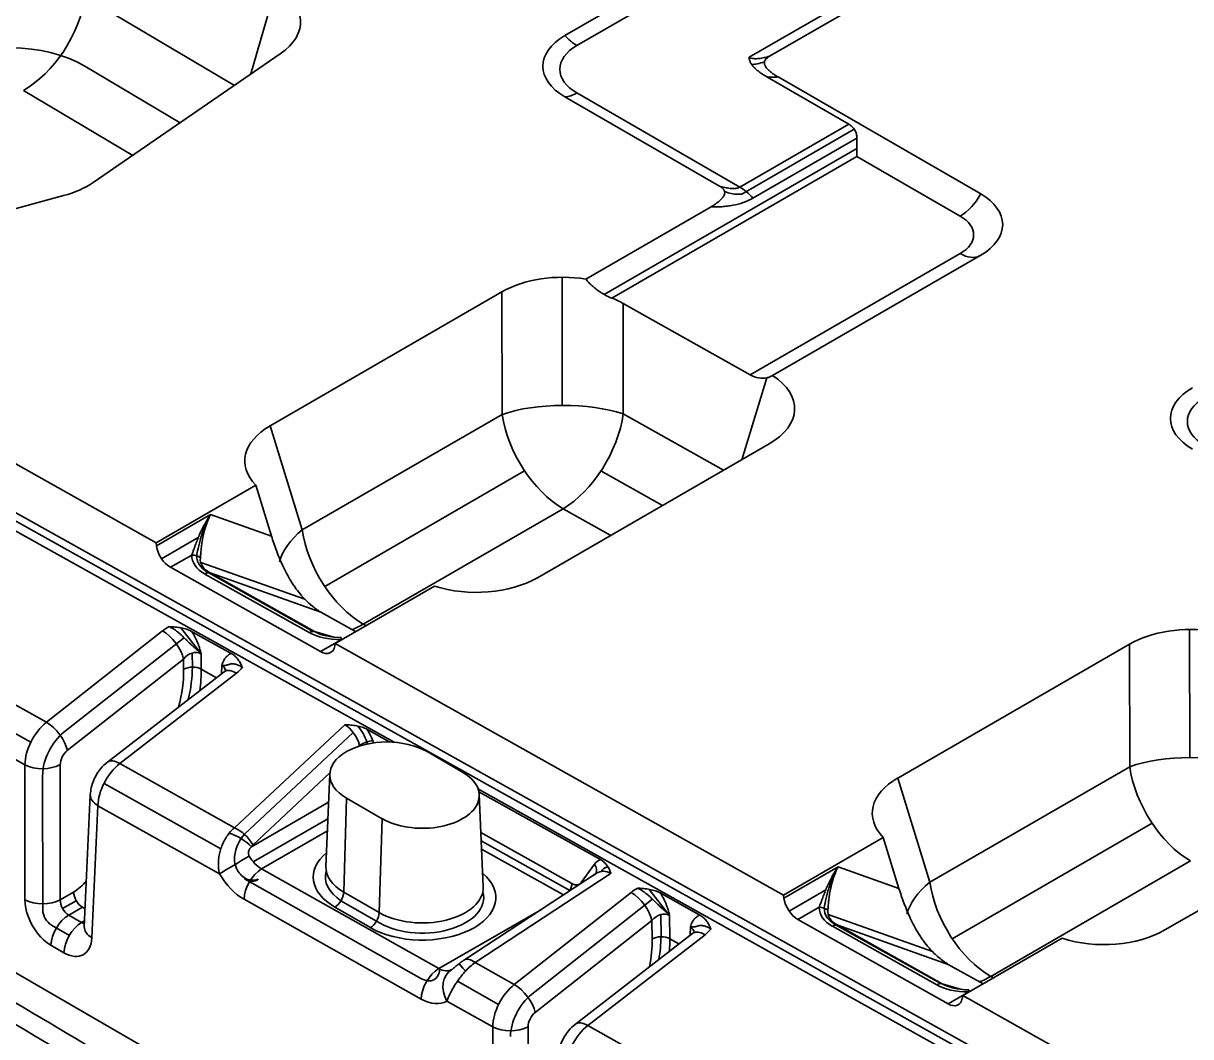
# Model space of a CAD drawing. Header units: millimetres. Extents: x 83 to 1196, y -164 to 735.
# Drawn here: x 996.73 to 1043.42, y 110.89 to 151.42 of the extents above; entities that cross this region are included whole.
import ezdxf

# ---------------------------------------------------------------- set-up
doc = ezdxf.new("R2010")
doc.units = ezdxf.units.MM
doc.layers.add('1', color=7, linetype='Continuous', true_color=0xffffff)

msp = doc.modelspace()

# ---------------------------------------------------------------- linework, layer by layer
at = {"layer": '1', "color": 7, "linetype": 'Continuous', "lineweight": 35}
for p, q in [((1042.549, 164.878), (1018.39, 150.93)), ((1018.868, 150.531), (1043.028, 164.479)), ((1046.879, 162.256), (1025.756, 150.06)), ((1026.572, 150.101), (1047.358, 162.102)), ((1005.833, 149.393), (1006.837, 152.867)), ((999.201, 152.485), (1005.173, 148.939)), ((999.524, 145.052), (1007.006, 150.2)), ((1003.001, 147.444), (999.184, 149.711)), ((1026.462, 149.279), (1029.747, 147.383)), ((1035.02, 144.594), (1026.916, 149.273)), ((1001.103, 146.139), (996.73, 148.736)), ((1018.39, 148.48), (1024.575, 144.909)), ((1025.391, 144.868), (1018.868, 148.634)), ((1029.747, 147.383), (1025.391, 144.868)), ((1025.46, 144.593), (1029.957, 147.19)), ((1025.906, 144.428), (1030.07, 146.832)), ((1030.07, 146.095), (1030.07, 146.832)), ((1030.07, 146.409), (1019.963, 140.574)), ((1020.26, 140.431), (1030.07, 146.095)), ((1030.07, 146.095), (1034.198, 143.712)), ((984.123, 140.7), (998.341, 144.528)), ((1024.232, 144.081), (1019.226, 141.191)), ((1034.198, 142.211), (1025.799, 137.362)), ((1026.689, 137.335), (1035.02, 142.145)), ((1018.286, 136.139), (1018.277, 141.264)), ((984.123, 140.7), (1002.035, 130.646)), ((1006.603, 135.325), (1015.872, 140.676)), ((1015.881, 135.776), (1015.872, 140.676)), ((1025.799, 137.362), (1020.713, 140.216)), ((1020.713, 140.216), (1020.721, 135.795)), ((1025.459, 133.964), (1026.467, 137.243)), ((1044.53, 104.991), (987.795, 136.664)), ((987.809, 136.314), (1043.913, 104.993)), ((987.828, 135.915), (1011.56, 122.667)), ((1007.886, 131.16), (1015.881, 135.776)), ((1020.721, 135.795), (1024.732, 133.544)), ((1006.603, 135.325), (1007.886, 131.16)), ((1026.56, 134.599), (1017.291, 129.248)), ((1022.297, 132.138), (1019.832, 133.522)), ((1016.779, 133.516), (1008.784, 128.9)), ((1006.025, 132.95), (1002.035, 130.646)), ((1006.653, 130.911), (1006.025, 132.95)), ((1002.051, 130.522), (1004.217, 131.773)), ((1004.217, 131.773), (1006.653, 130.911)), ((1018.319, 132.007), (1010.323, 127.391)), ((1020.221, 130.939), (1018.319, 132.007)), ((1003.726, 130.854), (1002.256, 130.006)), ((1002.051, 130.522), (1002.035, 130.646)), ((1003.462, 130.154), (1002.612, 129.663)), ((1007.988, 128.388), (1003.822, 129.862)), ((1008.618, 126.292), (1002.612, 129.663)), ((1008.164, 127.052), (1003.988, 129.396)), ((1004.147, 129.446), (1008.323, 127.102)), ((1008.626, 127.873), (1004.202, 129.437)), ((1004.202, 129.437), (1008.378, 127.093)), ((987.29, 129.271), (997.654, 123.464)), ((1009.205, 126.621), (1013.177, 128.914)), ((986.35, 128.647), (997.028, 122.665)), ((985.98, 127.823), (996.792, 121.766)), ((1010.019, 127.091), (1008.626, 127.873)), ((1002.299, 127.121), (997.654, 123.464)), ((1003.835, 126.204), (1003.022, 127.243)), ((1003.461, 127.102), (1005.047, 126.216)), ((1008.378, 127.093), (1009.151, 126.872)), ((1010.323, 127.391), (1010.433, 127.33)), ((1043.383, 122.052), (1043.374, 127.176)), ((998.349, 123.066), (1003.117, 126.82)), ((1008.618, 126.292), (1009.442, 126.768)), ((1009.205, 126.621), (1009.187, 126.517)), ((1009.205, 126.621), (1027.132, 116.558)), ((1031.7, 121.237), (1040.969, 126.589)), ((1040.978, 121.688), (1040.969, 126.589)), ((1003.482, 126.234), (1003.491, 125.671)), ((1003.835, 126.204), (1003.844, 125.596)), ((1003.133, 125.995), (998.488, 122.339)), ((1003.133, 125.995), (1003.139, 125.586)), ((1004.449, 125.248), (1003.844, 125.596)), ((1004.657, 125.408), (1004.667, 125.74)), ((1004.761, 125.489), (1000.098, 121.877)), ((1000.59, 121.82), (1005.253, 125.432)), ((1065.278, 73.663), (978.082, 124.038)), ((1005.179, 119.249), (1009.587, 123.37)), ((1005.571, 118.985), (1009.922, 123.053)), ((1010.471, 123.188), (1011.388, 122.676)), ((1010.129, 122.503), (1010.178, 122.549)), ((1010.178, 122.549), (1010.189, 122.522)), ((1010.5, 122.602), (1010.471, 122.678)), ((1010.705, 122.735), (1010.74, 122.643)), ((1014.298, 121.472), (1012.877, 122.293)), ((996.792, 121.766), (996.794, 116.362)), ((998.204, 121.771), (998.206, 116.367)), ((1000.59, 121.82), (1005.179, 119.249)), ((1005.918, 118.567), (1008.989, 121.438)), ((1008.986, 121.395), (1008.829, 117.704)), ((1032.983, 117.072), (1040.978, 121.688)), ((997.504, 115.965), (997.502, 121.375)), ((999.957, 121.024), (1004.627, 118.407)), ((1031.7, 121.237), (1032.983, 117.072)), ((999.407, 120.571), (999.167, 115.288)), ((1014.927, 120.787), (1043.348, 104.921)), ((1014.952, 120.687), (1019.806, 117.977)), ((1015.123, 116.884), (1014.965, 120.574)), ((1051.657, 120.512), (1042.388, 115.16)), ((999.469, 114.848), (999.71, 120.131)), ((999.71, 120.131), (1004.574, 117.406)), ((1005.855, 118.49), (1008.938, 120.27)), ((1009.542, 116.675), (1009.653, 120.432)), ((1009.653, 120.432), (1011.075, 119.611)), ((1008.91, 119.606), (1005.925, 117.883)), ((1011.075, 119.611), (1010.963, 115.854)), ((1006.258, 117.602), (1008.889, 119.121)), ((1015.03, 119.059), (1018.667, 117.017)), ((1041.876, 119.428), (1033.881, 114.812)), ((1015.044, 118.723), (1018.584, 116.736)), ((1031.122, 118.862), (1027.132, 116.558)), ((1031.75, 116.824), (1031.122, 118.862)), ((1015.058, 118.394), (1018.327, 116.559)), ((1019.044, 117.054), (1019.568, 117.787)), ((1027.148, 116.434), (1029.314, 117.685)), ((1029.314, 117.685), (1031.75, 116.824)), ((1043.415, 117.919), (1035.42, 113.303)), ((1005.57, 117.2), (1012.654, 113.211)), ((1013.342, 113.613), (1006.258, 117.602)), ((1019.653, 117.428), (1014.369, 113.965)), ((1020.234, 117.426), (1014.796, 113.861)), ((1022.572, 115.744), (1021.759, 116.783)), ((1028.823, 116.766), (1027.353, 115.918)), ((998.739, 116.675), (998.206, 116.367)), ((998.297, 116.015), (998.845, 116.331)), ((1012.641, 112.398), (1005.557, 116.387)), ((1010.853, 115.508), (1009.432, 116.328)), ((1009.542, 116.675), (1010.963, 115.854)), ((1021.036, 116.661), (1016.364, 112.983)), ((1017.059, 112.585), (1021.854, 116.36)), ((1022.198, 116.641), (1023.787, 115.754)), ((1027.148, 116.434), (1027.132, 116.558)), ((999.089, 116.073), (998.543, 115.757)), ((999.089, 116.073), (999.2, 116.009)), ((1009.187, 116.074), (1010.608, 115.253)), ((1017.45, 115.984), (1013.342, 113.613)), ((1028.559, 116.066), (1027.709, 115.575)), ((998.571, 114.942), (997.853, 115.356)), ((998.543, 115.757), (999.06, 115.458)), ((999.06, 115.458), (999.178, 115.526)), ((1021.87, 115.535), (1017.198, 111.857)), ((1021.87, 115.535), (1021.881, 114.802)), ((1022.22, 115.774), (1022.233, 114.888)), ((1022.572, 115.744), (1022.587, 114.812)), ((1033.715, 112.204), (1027.709, 115.575)), ((1033.085, 114.3), (1028.919, 115.774)), ((1029.244, 115.358), (1033.42, 113.014)), ((1033.723, 113.785), (1029.299, 115.35)), ((1029.299, 115.35), (1033.475, 113.005)), ((1023.5, 115.027), (1018.81, 111.394)), ((1019.302, 111.336), (1023.992, 114.97)), ((1023.396, 114.947), (1023.407, 115.279)), ((1033.261, 112.965), (1029.085, 115.309)), ((997.833, 114.548), (998.35, 114.249)), ((1022.952, 114.602), (1022.587, 114.812)), ((1034.302, 112.533), (1038.274, 114.827)), ((1014.796, 113.861), (1016.364, 112.983)), ((1035.116, 113.003), (1033.723, 113.785)), ((1014.09, 113.106), (1015.737, 112.183)), ((1033.475, 113.005), (1034.248, 112.784)), ((1035.42, 113.303), (1035.53, 113.242)), ((1033.715, 112.204), (1034.539, 112.68)), ((1034.302, 112.533), (1034.284, 112.429)), ((1034.302, 112.533), (1052.228, 102.471)), ((1013.668, 112.311), (1015.502, 111.284)), ((1015.502, 111.284), (1015.504, 105.56)), ((1016.914, 111.289), (1016.916, 105.565)), ((1019.302, 111.336), (1032.195, 104.113))]:
    msp.add_line(p, q, dxfattribs=at)
for centre, major_axis, ratio, start_param, end_param in [((1004.221, 151.476), (3.597, 0.006), 0.561747, 5.596779, 7.038956), ((996.73, 151.594), (-1.787, -3.009), 0.585415, 0.792532, 2.188795), ((1020.511, 149.705), (-3, 0), 0.57735, 5.497787, 7.068583), ((1018.868, 151.837), (-0.8, 1.386), 0.57735, 1.919725, 2.356194), ((996.229, 147.934), (4.2, 0.002), 0.595277, 0.790018, 2.336637), ((1020.511, 149.582), (2.324, 0), 0.57735, 2.356194, 3.926991), ((1018.868, 149.94), (-0.8, -1.386), 0.57735, 0.348929, 0.785398), ((996.817, 146.382), (-3.521, 0.048), 0.579613, 2.026107, 2.455706), ((1025.391, 143.561), (-0.8, 1.386), 0.57735, 5.025709, 5.497787), ((1034.198, 145.018), (-0.8, -1.386), 0.57735, 0.785398, 1.598154), ((1032.898, 143.37), (-3, 0), 0.57735, 2.356194, 3.926991), ((1032.898, 142.961), (1.838, 0), 0.57735, 5.497787, 7.068583), ((1034.198, 143.517), (-0.8, 1.386), 0.57735, 2.356194, 3.114228), ((1034.198, 143.517), (-0.8, 1.386), 0.57735, 3.141583, 3.16895), ((1018.311, 139.182), (-3.5, 0.001), 0.594787, 4.448029, 5.483357), ((1018.312, 138.703), (-3.5, 0.001), 0.594787, 3.956372, 4.122217), ((1025.998, 138.783), (-0.554, 1.515), 0.676197, 2.474005, 3.060039), ((1023.97, 136.006), (3.609, 0.001), 0.559964, 5.512668, 7.000481), ((1045.608, 135.617), (-3, 0), 0.57735, 5.497787, 7.068583), ((1045.608, 135.495), (2.324, 0), 0.57735, 2.356194, 3.926991), ((1018.319, 134.865), (3.5, 0.006), 0.364168, 0.813471, 2.340456), ((1018.319, 134.865), (1.75, -3.031), 0.57735, 4.101524, 5.497787), ((1018.319, 134.865), (1.713, 3.052), 0.569171, 3.920055, 5.316318), ((1009.193, 133.918), (3.609, 0.001), 0.559964, 2.371076, 3.640777), ((1010.323, 130.249), (3.345, 1.03), 0.561361, 2.20052, 2.809315), ((1010.323, 130.249), (1.75, -3.031), 0.57735, 4.101524, 5.497787), ((1002.617, 130.319), (-0.403, 0.691), 0.590404, 0.957046, 2.35331), ((1006.826, 130.82), (3.138, 0.882), 0.430263, 2.90449, 3.582561), ((1003.462, 129.745), (0.5, 0.01), 0.816442, 0.788942, 1.554475), ((1007.341, 131.045), (3.851, 1.082), 0.430263, 3.03037, 3.54787), ((1007.341, 130.637), (3.524, 0.754), 0.368962, 3.023393, 3.540894), ((1003.988, 128.988), (0.245, 0.436), 0.569171, 0.115237, 0.778462), ((1014.852, 130.742), (-3.5, 0.001), 0.594787, 1.072063, 2.341765), ((1008.017, 130.398), (-1.339, 2.624), 0.399869, 2.141811, 2.371029), ((1003.365, 126.505), (1.493, 0.282), 0.669339, 2.007463, 2.232006), ((1002.422, 126.384), (0.622, -0.79), 0.470953, 0.736073, 2.281272), ((1008.164, 126.644), (0.245, 0.436), 0.569171, 0.115237, 0.778462), ((1010.979, 129.003), (3.344, 1.389), 0.523926, 3.53184, 4.032119), ((1010.979, 128.595), (2.994, 1.07), 0.45927, 3.519602, 4.019881), ((1010.323, 130.249), (1.713, 3.052), 0.569171, 3.73433, 3.920055), ((1043.408, 125.095), (-3.5, 0.001), 0.594787, 4.448029, 5.483357), ((1003.475, 126.617), (0.498, 0.094), 0.669339, 2.133987, 2.240738), ((1009.442, 126.359), (0.004, 0.5), 0.010258, 6.131839, 6.898702), ((1003.488, 125.768), (0.413, 0.382), 0.738843, 0.205946, 1.762456), ((1008.623, 126.948), (-0.403, 0.691), 0.590404, 2.35331, 3.749573), ((999.94, 123.772), (2.169, 3.969), 0.592573, 5.098215, 5.47521), ((1003.494, 125.391), (0.502, 0.008), 0.557295, 0.790884, 2.347393), ((999.935, 123.785), (2.41, 4.41), 0.592573, 5.153831, 5.444543), ((1000.295, 123.578), (2.42, 4.405), 0.589548, 5.277748, 5.476644), ((1004.31, 125.31), (0.449, 0.357), 0.664674, 5.818904, 6.587451), ((1004.186, 126.047), (1.501, 0.279), 0.663061, 5.372152, 5.624879), ((1005.376, 124.695), (-0.615, 0.794), 0.465702, 6.283169, 6.311991), ((1005.376, 124.695), (-0.615, 0.794), 0.465702, 5.426513, 6.283168), ((997.849, 122.354), (0.732, 1.318), 0.578435, 0.950562, 2.320828), ((997.778, 122.727), (0.622, -0.79), 0.470953, 0.736073, 2.281272), ((1009.548, 122.481), (-0.422, 0.953), 0.589565, 4.526615, 5.582749), ((1009.804, 122.719), (-0.506, 0.89), 0.580969, 4.348169, 5.081234), ((998.569, 121.951), (0.723, 1.323), 0.59244, 0.952483, 2.31084), ((1011.265, 121.362), (-2.279, 0), 0.57735, 3.926991, 7.068583), ((1009.828, 122.644), (-0.708, 1.246), 0.580969, 4.462565, 4.820954), ((998.559, 121.965), (0.241, 0.441), 0.59244, 0.946425, 2.316691), ((1010.425, 122.571), (0.375, 0.145), 0.211108, 0.648441, 2.202776), ((1000.714, 121.083), (-0.615, 0.794), 0.465702, 5.426513, 6.283194), ((1043.415, 120.777), (3.5, 0.006), 0.364168, 0.813471, 2.340456), ((997.493, 122.16), (1.005, 0), 0.547022, 3.93964, 5.497223), ((1000.766, 120.719), (0.752, 1.306), 0.56833, 0.959196, 2.329463), ((1012.686, 120.542), (-2.279, 0), 0.57735, 0.785398, 3.926991), ((1043.415, 120.777), (1.75, -3.031), 0.57735, 4.101524, 5.497787), ((1034.29, 119.831), (3.609, 0.001), 0.559964, 2.371076, 3.640777), ((1000.411, 120.525), (-1.004, 0.046), 0.57685, 6.283157, 7.107025), ((1005.569, 118.029), (0.467, 1.451), 0.669314, 0.818145, 1.04059), ((1005.303, 118.512), (-0.686, 0.734), 0.523593, 4.324499, 5.380629), ((1005.24, 118.435), (-0.85, 0.536), 0.427311, 4.201535, 5.290485), ((1006.398, 117.564), (-0.384, 1.674), 0.700944, 0.417795, 1.089924), ((1006.184, 118.084), (-0.128, 0.558), 0.700944, 0.386707, 0.609152), ((1011.265, 117.274), (-2.94, 0), 0.57735, 5.67568, 7.068583), ((1005.275, 117.8), (-0.867, -0.508), 0.024449, 4.096936, 5.640245), ((1006.295, 118.444), (-0.48, 0.883), 0.621648, 1.610244, 2.371984), ((1011.265, 117.67), (2.437, 0), 0.57735, 3.116852, 3.926991), ((1020.438, 116.721), (-0.699, 1.223), 0.60286, 6.195794, 6.553814), ((1019.288, 117.624), (-0.327, 0.234), 0.780254, 3.219983, 4.375641), ((1020.472, 116.764), (-0.499, 0.874), 0.60286, 6.047554, 6.602675), ((1005.594, 118.05), (-0.984, 1.753), 0.599565, 1.601748, 2.363487), ((1006.258, 116.781), (-0.493, -0.876), 0.570065, 3.920799, 5.465568), ((1005.584, 118.033), (-0.492, 0.876), 0.599565, 2.369104, 3.249034), ((1011.265, 117.274), (2.454, 0), 0.57735, 2.976487, 3.869657), ((1012.686, 116.453), (-2.94, 0), 0.57735, 0.785398, 3.749049), ((1020.158, 116.558), (-0.464, 0.895), 0.678894, 0.069024, 0.302661), ((1020.158, 116.558), (-0.464, 0.895), 0.678894, 5.530082, 6.352209), ((998.71, 117.922), (0.723, 1.323), 0.592573, 3.913141, 4.417848), ((1012.686, 116.849), (-2.437, 0), 0.57735, 0.785398, 3.166284), ((1018.387, 116.854), (0.197, 0.351), 0.569171, 4.655357, 5.482296), ((1018.671, 117.512), (-0.304, 0.521), 0.590404, 2.35331, 3.400507), ((1018.764, 116.891), (-0.327, 0.234), 0.780254, 4.321375, 4.375641), ((1022.102, 116.045), (1.493, 0.282), 0.669339, 2.007463, 2.232006), ((1035.42, 116.161), (3.345, 1.03), 0.561361, 2.20052, 2.809315), ((1035.42, 116.161), (1.75, -3.031), 0.57735, 4.101524, 5.497787), ((997.496, 116.756), (1.005, 0), 0.547022, 3.93964, 5.497223), ((997.874, 115.787), (-0.738, 1.315), 0.599565, 0.818871, 2.35127), ((998.575, 116.181), (-0.234, 0.445), 0.643565, 0.837264, 2.369664), ((999.094, 116.48), (0.251, -0.435), 0.57735, 3.953171, 5.48557), ((1009.187, 116.484), (-0.251, -0.435), 0.57735, 0.785398, 2.321288), ((1012.686, 116.453), (2.454, 0), 0.57735, 3.869657, 6.448289), ((1021.16, 115.924), (0.622, -0.79), 0.470953, 0.736073, 2.281272), ((1022.213, 116.157), (0.498, 0.094), 0.669339, 2.133987, 2.240738), ((1027.714, 116.231), (-0.403, 0.691), 0.590404, 0.957046, 2.35331), ((997.864, 115.77), (-0.246, 0.438), 0.599565, 0.81091, 2.35895), ((1010.608, 115.663), (0.251, 0.435), 0.57735, 3.926991, 5.462881), ((1022.226, 115.308), (0.413, 0.382), 0.738843, 0.205946, 1.762456), ((1028.559, 115.658), (0.5, 0.01), 0.816442, 0.788942, 1.554475), ((1032.438, 116.958), (3.851, 1.082), 0.430263, 3.03037, 3.54787), ((1031.922, 116.732), (3.138, 0.882), 0.430263, 2.90449, 3.582561), ((1032.438, 116.549), (3.524, 0.754), 0.368962, 3.023393, 3.540894), ((998.534, 114.942), (0.502, 0.87), 0.563155, 0.78547, 2.330089), ((999.052, 114.643), (0.502, 0.87), 0.563155, 0.78547, 2.330089), ((999.093, 115.882), (-0.234, 0.445), 0.643565, 2.369664, 2.675557), ((1029.085, 114.9), (0.245, 0.436), 0.569171, 0.115237, 0.778462), ((998.391, 115.488), (-0.738, 1.315), 0.599565, 2.35127, 3.908103), ((1000.171, 115.242), (-1.004, 0.046), 0.57685, 0.000022, 0.823839), ((1000.171, 115.242), (-1.004, 0.046), 0.57685, 6.260432, 6.283207), ((1022.236, 114.608), (0.502, 0.008), 0.557295, 0.790884, 2.347393), ((1018.677, 113.002), (2.41, 4.41), 0.592573, 5.23769, 5.444543), ((1023.049, 114.848), (0.449, 0.357), 0.664674, 5.818904, 6.587451), ((1024.116, 114.233), (-0.615, 0.794), 0.465702, 6.283169, 6.311991), ((1024.116, 114.233), (-0.615, 0.794), 0.465702, 5.426513, 6.283168), ((1022.926, 115.585), (1.501, 0.279), 0.663061, 5.372152, 5.624879), ((1039.949, 116.654), (-3.5, 0.001), 0.594787, 1.072063, 2.341765), ((1018.682, 112.988), (2.169, 3.969), 0.592573, 5.193904, 5.47521), ((1019.038, 112.794), (2.42, 4.405), 0.589548, 5.357926, 5.476644), ((1033.114, 116.31), (-1.339, 2.624), 0.399869, 2.141811, 2.371029), ((1014.919, 113.124), (0.551, -0.841), 0.408388, 2.319462, 3.141587), ((1013.342, 112.792), (-0.493, -0.876), 0.570065, 3.920799, 5.465568), ((1012.669, 114.044), (-0.492, 0.876), 0.599565, 2.369104, 3.874953), ((1013.379, 114.455), (-0.48, 0.883), 0.621648, 2.371984, 3.155545), ((1014.369, 112.705), (0.5, -0.872), 0.80046, 3.144095, 4.705304), ((1014.772, 113.017), (0.625, -0.787), 0.027979, 2.223022, 3.148167), ((1014.776, 112.871), (0.927, 1.205), 0.454715, 1.018926, 1.383701), ((1016.559, 111.872), (0.732, 1.318), 0.578435, 0.950562, 2.320828), ((1016.488, 112.246), (0.622, -0.79), 0.470953, 0.736073, 2.281272), ((1033.261, 112.556), (0.245, 0.436), 0.569171, 0.115237, 0.778462), ((1036.076, 114.507), (2.994, 1.07), 0.45927, 3.519602, 4.019881), ((1035.42, 116.161), (1.713, 3.052), 0.569171, 3.73433, 3.920055), ((1017.278, 111.469), (0.723, 1.323), 0.59244, 0.952483, 2.31084), ((1036.076, 114.915), (3.344, 1.389), 0.523926, 3.53184, 4.032119), ((1034.539, 112.272), (0.004, 0.5), 0.010258, 6.131839, 6.898702), ((1012.678, 114.061), (-0.984, 1.753), 0.599565, 2.363487, 3.147048), ((1033.72, 112.86), (-0.403, 0.691), 0.590404, 2.35331, 3.749573), ((1017.269, 111.483), (0.241, 0.441), 0.59244, 0.946425, 2.316691), ((1016.203, 111.678), (1.005, 0), 0.547022, 3.93964, 5.497223), ((1019.478, 110.236), (0.752, 1.306), 0.56833, 0.959196, 2.329463), ((1019.426, 110.6), (-0.615, 0.794), 0.465702, 5.426513, 6.283194)]:
    msp.add_ellipse(centre, major_axis=major_axis, ratio=ratio, start_param=start_param, end_param=end_param, dxfattribs=at)
for points, knots in [([(1026.572, 150.101), (1026.503, 150.081), (1026.433, 150.062), (1026.328, 150.039), (1026.293, 150.032), (1026.222, 150.02), (1026.187, 150.015), (1026.117, 150.007), (1026.082, 150.005), (1026.029, 150.004), (1026.012, 150.004), (1025.986, 150.004), (1025.977, 150.005), (1025.96, 150.006), (1025.951, 150.006), (1025.908, 150.01), (1025.875, 150.016), (1025.835, 150.026), (1025.828, 150.029), (1025.812, 150.034), (1025.805, 150.037), (1025.783, 150.046), (1025.769, 150.052), (1025.756, 150.06)], [0, 0, 0, 0, 0.25, 0.25, 0.375, 0.375, 0.5, 0.5, 0.625, 0.625, 0.6875, 0.6875, 0.71875, 0.71875, 0.75, 0.75, 0.875, 0.875, 0.90625, 0.90625, 0.9375, 0.9375, 1, 1, 1, 1]), ([(1025.756, 150.06), (1025.756, 150.059), (1025.756, 150.058), (1025.756, 150.055), (1025.756, 150.054), (1025.756, 150.05), (1025.756, 150.043), (1025.757, 150.027), (1025.761, 149.994), (1025.767, 149.966), (1025.783, 149.91), (1025.799, 149.874), (1025.828, 149.82), (1025.839, 149.803), (1025.863, 149.767), (1025.876, 149.75), (1025.917, 149.698), (1025.947, 149.665), (1026.012, 149.6), (1026.047, 149.568), (1026.121, 149.507), (1026.16, 149.477), (1026.221, 149.433), (1026.242, 149.418), (1026.285, 149.389), (1026.306, 149.375), (1026.372, 149.333), (1026.416, 149.306), (1026.462, 149.279)], [0, 0, 0, 0, 0.003906, 0.003906, 0.007812, 0.007812, 0.015625, 0.03125, 0.0625, 0.125, 0.125, 0.25, 0.25, 0.3125, 0.3125, 0.375, 0.375, 0.5, 0.5, 0.625, 0.625, 0.75, 0.75, 0.8125, 0.8125, 0.875, 0.875, 1, 1, 1, 1]), ([(1025.86, 149.773), (1025.934, 149.774), (1026.009, 149.782), (1026.182, 149.815), (1026.279, 149.845), (1026.371, 149.885)], [0, 0, 0, 0, 0.426704, 0.426704, 1, 1, 1, 1]), ([(1026.916, 149.273), (1026.867, 149.302), (1026.819, 149.331), (1026.729, 149.39), (1026.686, 149.421), (1026.604, 149.485), (1026.566, 149.518), (1026.513, 149.569), (1026.496, 149.586), (1026.465, 149.622), (1026.45, 149.64), (1026.423, 149.678), (1026.411, 149.696), (1026.396, 149.725), (1026.392, 149.735), (1026.383, 149.754), (1026.38, 149.764), (1026.371, 149.794), (1026.363, 149.834), (1026.367, 149.874), (1026.375, 149.904), (1026.379, 149.914), (1026.388, 149.933), (1026.393, 149.943), (1026.41, 149.971), (1026.425, 149.989), (1026.452, 150.015), (1026.461, 150.024), (1026.481, 150.04), (1026.491, 150.048), (1026.524, 150.072), (1026.548, 150.087), (1026.572, 150.101)], [0, 0, 0, 0, 0.125, 0.125, 0.25, 0.25, 0.375, 0.375, 0.4375, 0.4375, 0.5, 0.5, 0.5625, 0.5625, 0.59375, 0.59375, 0.625, 0.625, 0.6875, 0.75, 0.75, 0.78125, 0.78125, 0.8125, 0.8125, 0.875, 0.875, 0.90625, 0.90625, 0.9375, 0.9375, 1, 1, 1, 1]), ([(1026.462, 149.279), (1026.538, 149.274), (1026.614, 149.27), (1026.765, 149.268), (1026.841, 149.27), (1026.916, 149.273)], [0, 0, 0, 0, 0.5, 0.5, 1, 1, 1, 1]), ([(1030.07, 146.832), (1030.07, 146.889), (1030.062, 146.944), (1030.04, 147.025), (1030.031, 147.051), (1030.014, 147.09), (1030.009, 147.102), (1029.996, 147.127), (1029.989, 147.14), (1029.954, 147.199), (1029.92, 147.243), (1029.87, 147.291), (1029.86, 147.301), (1029.839, 147.319), (1029.828, 147.328), (1029.795, 147.353), (1029.772, 147.369), (1029.747, 147.383)], [0, 0, 0, 0, 0.25, 0.25, 0.375, 0.375, 0.4375, 0.4375, 0.5, 0.5, 0.75, 0.75, 0.8125, 0.8125, 0.875, 0.875, 1, 1, 1, 1]), ([(1024.575, 144.909), (1024.6, 144.895), (1024.623, 144.88), (1024.666, 144.849), (1024.686, 144.833), (1024.712, 144.806), (1024.721, 144.798), (1024.735, 144.779), (1024.749, 144.761), (1024.759, 144.742), (1024.768, 144.722), (1024.771, 144.713), (1024.78, 144.683), (1024.782, 144.663), (1024.781, 144.633), (1024.779, 144.623), (1024.776, 144.603), (1024.773, 144.593), (1024.764, 144.563), (1024.756, 144.543), (1024.736, 144.505), (1024.725, 144.487), (1024.705, 144.459), (1024.698, 144.45), (1024.683, 144.431), (1024.676, 144.422), (1024.652, 144.395), (1024.635, 144.378), (1024.583, 144.327), (1024.544, 144.294), (1024.462, 144.23), (1024.419, 144.199), (1024.351, 144.154), (1024.328, 144.139), (1024.28, 144.11), (1024.256, 144.095), (1024.232, 144.081)], [0, 0, 0, 0, 0.0625, 0.0625, 0.125, 0.125, 0.15625, 0.15625, 0.1875, 0.21875, 0.21875, 0.25, 0.25, 0.3125, 0.3125, 0.34375, 0.34375, 0.375, 0.375, 0.4375, 0.4375, 0.5, 0.5, 0.53125, 0.53125, 0.5625, 0.5625, 0.625, 0.625, 0.75, 0.75, 0.875, 0.875, 0.9375, 0.9375, 1, 1, 1, 1]), ([(1025.391, 144.868), (1025.365, 144.853), (1025.336, 144.841), (1025.29, 144.828), (1025.274, 144.825), (1025.241, 144.819), (1025.224, 144.817), (1025.189, 144.814), (1025.172, 144.812), (1025.137, 144.811), (1025.119, 144.811), (1025.066, 144.813), (1025.031, 144.815), (1024.961, 144.823), (1024.925, 144.828), (1024.855, 144.84), (1024.82, 144.847), (1024.714, 144.87), (1024.644, 144.888), (1024.575, 144.909)], [0, 0, 0, 0, 0.125, 0.125, 0.1875, 0.1875, 0.25, 0.25, 0.3125, 0.3125, 0.375, 0.375, 0.5, 0.5, 0.625, 0.625, 0.75, 0.75, 1, 1, 1, 1]), ([(1024.232, 144.081), (1024.304, 144.078), (1024.376, 144.076), (1024.522, 144.078), (1024.594, 144.081), (1024.74, 144.091), (1024.813, 144.098), (1024.922, 144.112), (1024.958, 144.118), (1025.03, 144.129), (1025.067, 144.135), (1025.246, 144.17), (1025.387, 144.206), (1025.59, 144.277), (1025.656, 144.304), (1025.784, 144.362), (1025.846, 144.393), (1025.906, 144.428)], [0, 0, 0, 0, 0.125, 0.125, 0.25, 0.25, 0.375, 0.375, 0.4375, 0.4375, 0.5, 0.5, 0.75, 0.75, 0.875, 0.875, 1, 1, 1, 1]), ([(1024.777, 144.693), (1024.801, 144.682), (1024.826, 144.672), (1025.015, 144.604), (1025.195, 144.572), (1025.399, 144.585), (1025.43, 144.588), (1025.46, 144.593)], [0, 0, 0, 0, 0.116432, 0.116432, 0.867045, 0.867045, 1, 1, 1, 1]), ([(1020.26, 140.431), (1020.168, 140.468), (1020.075, 140.512), (1019.937, 140.588), (1019.891, 140.615), (1019.822, 140.659), (1019.799, 140.674), (1019.753, 140.704), (1019.731, 140.72), (1019.664, 140.768), (1019.62, 140.801), (1019.535, 140.871), (1019.493, 140.907), (1019.432, 140.964), (1019.412, 140.984), (1019.373, 141.023), (1019.353, 141.043), (1019.296, 141.105), (1019.26, 141.147), (1019.226, 141.191)], [0, 0, 0, 0, 0.25, 0.25, 0.375, 0.375, 0.4375, 0.4375, 0.5, 0.5, 0.625, 0.625, 0.75, 0.75, 0.8125, 0.8125, 0.875, 0.875, 1, 1, 1, 1]), ([(1026.689, 137.335), (1026.655, 137.314), (1026.62, 137.295), (1026.546, 137.265), (1026.507, 137.252), (1026.467, 137.243)], [0, 0, 0, 0, 0.5, 0.5, 1, 1, 1, 1]), ([(1003.462, 130.154), (1003.482, 130.205), (1003.503, 130.259), (1003.534, 130.346), (1003.545, 130.375), (1003.566, 130.436), (1003.577, 130.467), (1003.612, 130.561), (1003.636, 130.626), (1003.688, 130.761), (1003.715, 130.83), (1003.775, 130.972), (1003.807, 131.044), (1003.859, 131.154), (1003.877, 131.19), (1003.914, 131.263), (1003.97, 131.373), (1004.033, 131.483), (1004.099, 131.592), (1004.122, 131.628), (1004.168, 131.701), (1004.193, 131.737), (1004.217, 131.773)], [0, 0, 0, 0, 0.125, 0.125, 0.1875, 0.1875, 0.25, 0.25, 0.375, 0.375, 0.5, 0.5, 0.625, 0.625, 0.6875, 0.6875, 0.75, 0.875, 0.875, 0.9375, 0.9375, 1, 1, 1, 1]), ([(1004.217, 131.773), (1004.166, 131.687), (1004.118, 131.599), (1004.033, 131.423), (1003.995, 131.336), (1003.892, 131.073), (1003.839, 130.9), (1003.756, 130.585), (1003.725, 130.44), (1003.693, 130.305), (1003.689, 130.292), (1003.686, 130.28)], [0, 0, 0, 0, 0.160768, 0.160768, 0.321536, 0.321536, 0.643071, 0.643071, 0.964607, 0.964607, 1, 1, 1, 1]), ([(1004.217, 131.773), (1004.208, 131.753), (1004.198, 131.733), (1004.178, 131.693), (1004.15, 131.632), (1004.124, 131.571), (1004.075, 131.45), (1004.046, 131.369), (1004.007, 131.247), (1003.989, 131.186), (1003.972, 131.125), (1003.961, 131.084), (1003.956, 131.064), (1003.941, 131.004), (1003.932, 130.964), (1003.915, 130.885), (1003.907, 130.846), (1003.886, 130.73), (1003.874, 130.656), (1003.854, 130.513), (1003.847, 130.446), (1003.837, 130.349), (1003.834, 130.317), (1003.828, 130.256), (1003.825, 130.227), (1003.818, 130.142), (1003.814, 130.09), (1003.809, 130.042)], [0, 0, 0, 0, 0.03125, 0.03125, 0.0625, 0.125, 0.125, 0.25, 0.25, 0.3125, 0.34375, 0.34375, 0.375, 0.375, 0.4375, 0.4375, 0.5, 0.5, 0.625, 0.625, 0.75, 0.75, 0.8125, 0.8125, 0.875, 0.875, 1, 1, 1, 1]), ([(1006.653, 130.911), (1006.682, 130.817), (1006.713, 130.722), (1006.779, 130.528), (1006.814, 130.43), (1006.888, 130.232), (1006.928, 130.131), (1006.991, 129.978), (1007.013, 129.927), (1007.059, 129.823), (1007.082, 129.772), (1007.155, 129.615), (1007.207, 129.511), (1007.316, 129.306), (1007.374, 129.204), (1007.467, 129.054), (1007.499, 129.004), (1007.548, 128.93), (1007.565, 128.906), (1007.599, 128.857), (1007.616, 128.833), (1007.705, 128.712), (1007.779, 128.619), (1007.858, 128.53)], [0, 0, 0, 0, 0.125, 0.125, 0.25, 0.25, 0.375, 0.375, 0.4375, 0.4375, 0.5, 0.5, 0.625, 0.625, 0.75, 0.75, 0.8125, 0.8125, 0.84375, 0.84375, 0.875, 0.875, 1, 1, 1, 1]), ([(1008.247, 128.143), (1008.31, 128.089), (1008.373, 128.039), (1008.499, 127.949), (1008.563, 127.908), (1008.626, 127.873)], [0, 0, 0, 0, 0.5, 0.5, 1, 1, 1, 1]), ([(1003.461, 127.102), (1003.431, 127.119), (1003.399, 127.134), (1003.333, 127.162), (1003.298, 127.174), (1003.227, 127.197), (1003.191, 127.207), (1003.116, 127.225), (1003.078, 127.233), (1002.962, 127.254), (1002.884, 127.265), (1002.764, 127.277), (1002.704, 127.282), (1002.643, 127.286), (1002.603, 127.289), (1002.582, 127.29), (1002.562, 127.292)], [0, 0, 0, 0, 0.125, 0.125, 0.25, 0.25, 0.375, 0.375, 0.5, 0.5, 0.75, 0.75, 0.875, 0.9375, 0.9375, 1, 1, 1, 1]), ([(1002.562, 127.292), (1002.576, 127.285), (1002.59, 127.278), (1002.618, 127.264), (1002.632, 127.257), (1002.674, 127.234), (1002.702, 127.218), (1002.785, 127.165), (1002.84, 127.125), (1002.909, 127.071), (1002.922, 127.06), (1002.95, 127.038), (1002.99, 127.003), (1003.03, 126.968), (1003.082, 126.92), (1003.108, 126.895), (1003.16, 126.845), (1003.186, 126.82), (1003.237, 126.77), (1003.262, 126.744), (1003.313, 126.694), (1003.339, 126.669), (1003.39, 126.619), (1003.416, 126.594), (1003.468, 126.545), (1003.495, 126.521), (1003.548, 126.473), (1003.575, 126.45), (1003.629, 126.403), (1003.656, 126.379), (1003.71, 126.331), (1003.737, 126.307), (1003.775, 126.269), (1003.788, 126.257), (1003.806, 126.237), (1003.812, 126.231), (1003.824, 126.218), (1003.83, 126.211), (1003.835, 126.204)], [0, 0, 0, 0, 0.03125, 0.03125, 0.0625, 0.0625, 0.125, 0.125, 0.25, 0.25, 0.28125, 0.28125, 0.3125, 0.375, 0.375, 0.4375, 0.4375, 0.5, 0.5, 0.5625, 0.5625, 0.625, 0.625, 0.6875, 0.6875, 0.75, 0.75, 0.8125, 0.8125, 0.875, 0.875, 0.9375, 0.9375, 0.96875, 0.96875, 0.984375, 0.984375, 1, 1, 1, 1]), ([(1003.461, 127.102), (1003.473, 127.084), (1003.484, 127.067), (1003.507, 127.031), (1003.518, 127.013), (1003.55, 126.959), (1003.571, 126.923), (1003.629, 126.813), (1003.664, 126.738), (1003.704, 126.643), (1003.711, 126.624), (1003.726, 126.586), (1003.733, 126.567), (1003.754, 126.509), (1003.766, 126.471), (1003.79, 126.394), (1003.8, 126.356), (1003.814, 126.299), (1003.819, 126.28), (1003.825, 126.252), (1003.827, 126.242), (1003.831, 126.223), (1003.833, 126.214), (1003.835, 126.204)], [0, 0, 0, 0, 0.0625, 0.0625, 0.125, 0.125, 0.25, 0.25, 0.5, 0.5, 0.5625, 0.5625, 0.625, 0.625, 0.75, 0.75, 0.875, 0.875, 0.9375, 0.9375, 0.96875, 0.96875, 1, 1, 1, 1]), ([(1064.882, 69.534), (1062.012, 71.502), (1059.114, 73.414), (1053.137, 77.278), (1050.055, 79.225), (1040.789, 84.999), (1034.584, 88.764), (1022.155, 96.219), (1015.93, 99.908), (1006.587, 105.41), (1003.471, 107.238), (997.239, 110.893), (994.123, 112.721), (984.439, 118.402), (977.872, 122.256), (971.304, 126.111)], [0, 0, 0, 0, 0.09429, 0.09429, 0.193734, 0.193734, 0.392622, 0.392622, 0.59151, 0.59151, 0.690954, 0.690954, 0.790398, 0.790398, 1, 1, 1, 1]), ([(1004.667, 125.74), (1004.677, 125.776), (1004.701, 125.852), (1004.755, 125.968), (1004.84, 126.086), (1004.944, 126.171), (1005.022, 126.207), (1005.047, 126.216)], [0, 0, 0, 0, 0.225148, 0.450296, 0.675445, 0.900593, 1, 1, 1, 1]), ([(1005.49, 125.662), (1005.489, 125.663), (1005.487, 125.664), (1005.485, 125.667), (1005.484, 125.669), (1005.482, 125.674), (1005.48, 125.677), (1005.476, 125.687), (1005.473, 125.693), (1005.465, 125.713), (1005.459, 125.726), (1005.441, 125.765), (1005.429, 125.79), (1005.403, 125.841), (1005.389, 125.866), (1005.359, 125.916), (1005.343, 125.941), (1005.308, 125.989), (1005.29, 126.012), (1005.26, 126.046), (1005.249, 126.058), (1005.228, 126.08), (1005.217, 126.091), (1005.182, 126.123), (1005.158, 126.143), (1005.105, 126.181), (1005.077, 126.199), (1005.047, 126.216)], [0, 0, 0, 0, 0.007812, 0.007812, 0.015625, 0.015625, 0.03125, 0.03125, 0.0625, 0.0625, 0.125, 0.125, 0.25, 0.25, 0.375, 0.375, 0.5, 0.5, 0.625, 0.625, 0.6875, 0.6875, 0.75, 0.75, 0.875, 0.875, 1, 1, 1, 1]), ([(1004.667, 125.74), (1004.672, 125.74), (1004.683, 125.741), (1004.698, 125.742), (1004.713, 125.742), (1004.727, 125.742), (1004.74, 125.742), (1004.752, 125.742), (1004.763, 125.742), (1004.774, 125.742), (1004.781, 125.742), (1004.784, 125.742), (1004.784, 125.742)], [0, 0, 0, 0, 0.116227, 0.231413, 0.345404, 0.458069, 0.569297, 0.679004, 0.787127, 0.893628, 0.998495, 1, 1, 1, 1]), ([(1004.784, 125.742), (1004.792, 125.742), (1004.805, 125.742), (1004.824, 125.744), (1004.842, 125.746), (1004.864, 125.751), (1004.89, 125.758), (1004.923, 125.77), (1004.961, 125.782), (1004.99, 125.79), (1005.006, 125.793)], [0, 0, 0, 0, 0.078847, 0.159248, 0.240603, 0.322895, 0.477556, 0.641732, 0.815739, 1, 1, 1, 1]), ([(1005.006, 125.793), (1005.019, 125.796), (1005.047, 125.8), (1005.096, 125.802), (1005.153, 125.799), (1005.218, 125.787), (1005.269, 125.771), (1005.301, 125.759), (1005.31, 125.755), (1005.32, 125.751), (1005.329, 125.747), (1005.339, 125.743), (1005.349, 125.738), (1005.359, 125.733), (1005.369, 125.728), (1005.379, 125.723), (1005.39, 125.718), (1005.4, 125.712), (1005.411, 125.706), (1005.421, 125.7), (1005.432, 125.694), (1005.443, 125.687), (1005.454, 125.681), (1005.465, 125.674), (1005.476, 125.666), (1005.483, 125.661), (1005.487, 125.659)], [0, 0, 0, 0, 0.112188, 0.232497, 0.361008, 0.497791, 0.642906, 0.660644, 0.6785, 0.696472, 0.714562, 0.732769, 0.751094, 0.769537, 0.788098, 0.806777, 0.825575, 0.84449, 0.863523, 0.882673, 0.901939, 0.921321, 0.940819, 0.960432, 0.980159, 1, 1, 1, 1]), ([(1004.837, 125.566), (1004.837, 125.571), (1004.827, 125.544), (1004.784, 125.509), (1004.761, 125.489)], [0, 0, 0, 0, 0.577087, 1, 1, 1, 1]), ([(971.181, 125.1), (975.103, 122.851), (979.025, 120.599), (986.868, 116.087), (990.788, 113.827), (998.627, 109.295), (1002.546, 107.024), (1008.422, 103.606), (1010.38, 102.465), (1014.295, 100.177), (1016.253, 99.031), (1020.166, 96.734), (1022.122, 95.583), (1026.033, 93.273), (1027.987, 92.114), (1031.894, 89.789), (1033.846, 88.622), (1037.748, 86.278), (1039.697, 85.1), (1043.592, 82.731), (1045.537, 81.54), (1049.422, 79.139), (1051.361, 77.929), (1054.263, 76.096), (1055.229, 75.482), (1057.158, 74.246), (1058.122, 73.625), (1060.045, 72.373), (1061.005, 71.743), (1062.92, 70.472), (1063.875, 69.831), (1064.828, 69.184)], [0, 0, 0, 0, 0.125, 0.125, 0.25, 0.25, 0.375, 0.375, 0.4375, 0.4375, 0.5, 0.5, 0.5625, 0.5625, 0.625, 0.625, 0.6875, 0.6875, 0.75, 0.75, 0.8125, 0.8125, 0.875, 0.875, 0.90625, 0.90625, 0.9375, 0.9375, 0.96875, 0.96875, 1, 1, 1, 1]), ([(977.103, 123.63), (980.783, 121.468), (984.463, 119.302), (991.822, 114.963), (995.5, 112.79), (1002.855, 108.432), (1006.532, 106.248), (1012.044, 102.96), (1013.881, 101.863), (1017.554, 99.663), (1019.39, 98.561), (1023.061, 96.351), (1024.896, 95.244), (1028.564, 93.022), (1030.397, 91.908), (1034.061, 89.672), (1035.892, 88.55), (1039.551, 86.296), (1041.378, 85.163), (1045.03, 82.886), (1046.854, 81.741), (1050.496, 79.434), (1052.315, 78.273), (1055.035, 76.513), (1055.941, 75.924), (1057.75, 74.739), (1058.653, 74.144), (1060.457, 72.944), (1061.357, 72.341), (1063.153, 71.124), (1064.049, 70.511), (1064.942, 69.893)], [0, 0, 0, 0, 0.125, 0.125, 0.25, 0.25, 0.375, 0.375, 0.4375, 0.4375, 0.5, 0.5, 0.5625, 0.5625, 0.625, 0.625, 0.6875, 0.6875, 0.75, 0.75, 0.8125, 0.8125, 0.875, 0.875, 0.90625, 0.90625, 0.9375, 0.9375, 0.96875, 0.96875, 1, 1, 1, 1]), ([(1010.471, 123.188), (1010.441, 123.205), (1010.41, 123.22), (1010.345, 123.247), (1010.311, 123.259), (1010.241, 123.281), (1010.205, 123.291), (1010.132, 123.309), (1010.094, 123.316), (1009.981, 123.337), (1009.903, 123.346), (1009.786, 123.357), (1009.727, 123.362), (1009.667, 123.365), (1009.627, 123.368), (1009.607, 123.369), (1009.587, 123.37)], [0, 0, 0, 0, 0.125, 0.125, 0.25, 0.25, 0.375, 0.375, 0.5, 0.5, 0.75, 0.75, 0.875, 0.9375, 0.9375, 1, 1, 1, 1]), ([(1000.098, 121.877), (999.997, 121.797), (999.773, 121.58), (999.501, 121.127), (999.42, 120.764), (999.407, 120.571)], [0, 0, 0, 0, 0.252215, 0.624361, 1, 1, 1, 1]), ([(1004.574, 117.406), (1004.566, 117.44), (1004.559, 117.474), (1004.547, 117.543), (1004.537, 117.613), (1004.531, 117.684), (1004.529, 117.738), (1004.528, 117.756), (1004.528, 117.792), (1004.528, 117.81), (1004.529, 117.901), (1004.534, 117.973), (1004.553, 118.117), (1004.567, 118.189), (1004.593, 118.296), (1004.603, 118.332), (1004.625, 118.403), (1004.637, 118.437), (1004.675, 118.541), (1004.704, 118.608), (1004.744, 118.689), (1004.753, 118.705), (1004.77, 118.738), (1004.779, 118.754), (1004.805, 118.801), (1004.824, 118.832), (1004.882, 118.922), (1004.923, 118.978), (1004.967, 119.032)], [0, 0, 0, 0, 0.0625, 0.0625, 0.125, 0.1875, 0.1875, 0.21875, 0.21875, 0.25, 0.25, 0.375, 0.375, 0.5, 0.5, 0.5625, 0.5625, 0.625, 0.625, 0.75, 0.75, 0.78125, 0.78125, 0.8125, 0.8125, 0.875, 0.875, 1, 1, 1, 1]), ([(1005.766, 118.11), (1005.761, 118.119), (1005.757, 118.127), (1005.749, 118.144), (1005.743, 118.162), (1005.738, 118.18), (1005.735, 118.198), (1005.734, 118.207), (1005.732, 118.235), (1005.733, 118.253), (1005.738, 118.288), (1005.742, 118.306), (1005.753, 118.339), (1005.76, 118.355), (1005.775, 118.385), (1005.784, 118.4), (1005.802, 118.428), (1005.812, 118.441), (1005.833, 118.467), (1005.844, 118.479), (1005.855, 118.49)], [0, 0, 0, 0, 0.0625, 0.0625, 0.125, 0.1875, 0.1875, 0.25, 0.25, 0.375, 0.375, 0.5, 0.5, 0.625, 0.625, 0.75, 0.75, 0.875, 0.875, 1, 1, 1, 1]), ([(1006.13, 117.193), (1006.111, 117.185), (1006.092, 117.178), (1005.92, 117.123), (1005.761, 117.142), (1005.468, 117.304), (1005.334, 117.445), (1005.212, 117.713), (1005.186, 117.81), (1005.172, 117.973), (1005.173, 118.037), (1005.181, 118.1)], [0, 0, 0, 0, 0.042771, 0.042771, 0.382857, 0.382857, 0.722943, 0.722943, 0.892987, 0.892987, 1, 1, 1, 1]), ([(1020.234, 117.426), (1020.229, 117.439), (1020.224, 117.452), (1020.214, 117.478), (1020.198, 117.516), (1020.18, 117.555), (1020.143, 117.63), (1020.114, 117.68), (1020.064, 117.751), (1020.046, 117.774), (1020.006, 117.82), (1019.985, 117.842), (1019.94, 117.884), (1019.916, 117.904), (1019.864, 117.942), (1019.836, 117.96), (1019.806, 117.977)], [0, 0, 0, 0, 0.0625, 0.0625, 0.125, 0.25, 0.25, 0.5, 0.5, 0.625, 0.625, 0.75, 0.75, 0.875, 0.875, 1, 1, 1, 1]), ([(1028.559, 116.066), (1028.579, 116.117), (1028.599, 116.172), (1028.631, 116.258), (1028.642, 116.288), (1028.663, 116.348), (1028.674, 116.379), (1028.709, 116.473), (1028.733, 116.539), (1028.785, 116.673), (1028.812, 116.743), (1028.872, 116.884), (1028.904, 116.957), (1028.956, 117.066), (1028.974, 117.102), (1029.01, 117.176), (1029.067, 117.285), (1029.129, 117.395), (1029.196, 117.504), (1029.218, 117.541), (1029.265, 117.613), (1029.29, 117.649), (1029.314, 117.685)], [0, 0, 0, 0, 0.125, 0.125, 0.1875, 0.1875, 0.25, 0.25, 0.375, 0.375, 0.5, 0.5, 0.625, 0.625, 0.6875, 0.6875, 0.75, 0.875, 0.875, 0.9375, 0.9375, 1, 1, 1, 1]), ([(1029.314, 117.685), (1029.263, 117.6), (1029.215, 117.511), (1029.13, 117.336), (1029.092, 117.248), (1028.989, 116.985), (1028.936, 116.812), (1028.853, 116.498), (1028.822, 116.352), (1028.79, 116.218), (1028.786, 116.205), (1028.783, 116.192)], [0, 0, 0, 0, 0.160768, 0.160768, 0.321536, 0.321536, 0.643071, 0.643071, 0.964607, 0.964607, 1, 1, 1, 1]), ([(1029.314, 117.685), (1029.304, 117.665), (1029.295, 117.645), (1029.275, 117.605), (1029.247, 117.544), (1029.221, 117.484), (1029.172, 117.362), (1029.143, 117.281), (1029.104, 117.159), (1029.086, 117.098), (1029.069, 117.037), (1029.058, 116.997), (1029.053, 116.977), (1029.038, 116.916), (1029.029, 116.876), (1029.012, 116.797), (1029.004, 116.758), (1028.983, 116.642), (1028.971, 116.568), (1028.951, 116.426), (1028.944, 116.358), (1028.934, 116.261), (1028.931, 116.23), (1028.925, 116.169), (1028.922, 116.139), (1028.915, 116.054), (1028.911, 116.002), (1028.906, 115.954)], [0, 0, 0, 0, 0.03125, 0.03125, 0.0625, 0.125, 0.125, 0.25, 0.25, 0.3125, 0.34375, 0.34375, 0.375, 0.375, 0.4375, 0.4375, 0.5, 0.5, 0.625, 0.625, 0.75, 0.75, 0.8125, 0.8125, 0.875, 0.875, 1, 1, 1, 1]), ([(1022.198, 116.641), (1022.168, 116.658), (1022.136, 116.674), (1022.07, 116.701), (1022.035, 116.714), (1021.964, 116.737), (1021.928, 116.747), (1021.853, 116.765), (1021.815, 116.773), (1021.699, 116.794), (1021.621, 116.805), (1021.501, 116.817), (1021.441, 116.822), (1021.38, 116.826), (1021.34, 116.829), (1021.32, 116.83), (1021.299, 116.831)], [0, 0, 0, 0, 0.125, 0.125, 0.25, 0.25, 0.375, 0.375, 0.5, 0.5, 0.75, 0.75, 0.875, 0.9375, 0.9375, 1, 1, 1, 1]), ([(1021.299, 116.831), (1021.313, 116.825), (1021.327, 116.818), (1021.356, 116.804), (1021.37, 116.797), (1021.412, 116.774), (1021.439, 116.757), (1021.523, 116.705), (1021.577, 116.665), (1021.646, 116.611), (1021.66, 116.6), (1021.687, 116.577), (1021.727, 116.543), (1021.767, 116.508), (1021.819, 116.46), (1021.845, 116.435), (1021.897, 116.385), (1021.923, 116.36), (1021.974, 116.309), (1022, 116.284), (1022.051, 116.233), (1022.076, 116.208), (1022.127, 116.159), (1022.153, 116.134), (1022.206, 116.085), (1022.232, 116.061), (1022.285, 116.013), (1022.312, 115.99), (1022.366, 115.942), (1022.394, 115.919), (1022.447, 115.871), (1022.474, 115.847), (1022.512, 115.809), (1022.525, 115.796), (1022.543, 115.777), (1022.549, 115.771), (1022.561, 115.757), (1022.567, 115.751), (1022.572, 115.744)], [0, 0, 0, 0, 0.03125, 0.03125, 0.0625, 0.0625, 0.125, 0.125, 0.25, 0.25, 0.28125, 0.28125, 0.3125, 0.375, 0.375, 0.4375, 0.4375, 0.5, 0.5, 0.5625, 0.5625, 0.625, 0.625, 0.6875, 0.6875, 0.75, 0.75, 0.8125, 0.8125, 0.875, 0.875, 0.9375, 0.9375, 0.96875, 0.96875, 0.984375, 0.984375, 1, 1, 1, 1]), ([(1031.75, 116.824), (1031.779, 116.729), (1031.81, 116.634), (1031.876, 116.441), (1031.911, 116.343), (1031.985, 116.144), (1032.025, 116.043), (1032.088, 115.89), (1032.11, 115.839), (1032.156, 115.736), (1032.179, 115.684), (1032.252, 115.527), (1032.304, 115.424), (1032.413, 115.218), (1032.471, 115.117), (1032.564, 114.966), (1032.596, 114.917), (1032.645, 114.843), (1032.662, 114.818), (1032.696, 114.769), (1032.713, 114.745), (1032.802, 114.624), (1032.876, 114.531), (1032.955, 114.442)], [0, 0, 0, 0, 0.125, 0.125, 0.25, 0.25, 0.375, 0.375, 0.4375, 0.4375, 0.5, 0.5, 0.625, 0.625, 0.75, 0.75, 0.8125, 0.8125, 0.84375, 0.84375, 0.875, 0.875, 1, 1, 1, 1]), ([(1022.198, 116.641), (1022.21, 116.624), (1022.221, 116.606), (1022.244, 116.571), (1022.255, 116.553), (1022.287, 116.499), (1022.308, 116.462), (1022.366, 116.352), (1022.402, 116.278), (1022.441, 116.183), (1022.448, 116.164), (1022.463, 116.126), (1022.47, 116.107), (1022.491, 116.049), (1022.504, 116.011), (1022.527, 115.934), (1022.537, 115.896), (1022.551, 115.839), (1022.556, 115.82), (1022.562, 115.791), (1022.564, 115.782), (1022.568, 115.763), (1022.57, 115.754), (1022.572, 115.744)], [0, 0, 0, 0, 0.0625, 0.0625, 0.125, 0.125, 0.25, 0.25, 0.5, 0.5, 0.5625, 0.5625, 0.625, 0.625, 0.75, 0.75, 0.875, 0.875, 0.9375, 0.9375, 0.96875, 0.96875, 1, 1, 1, 1]), ([(1023.407, 115.279), (1023.417, 115.314), (1023.44, 115.39), (1023.495, 115.507), (1023.58, 115.624), (1023.684, 115.709), (1023.762, 115.745), (1023.787, 115.754)], [0, 0, 0, 0, 0.225148, 0.450296, 0.675445, 0.900593, 1, 1, 1, 1]), ([(1023.524, 115.28), (1023.531, 115.28), (1023.545, 115.281), (1023.564, 115.282), (1023.582, 115.285), (1023.604, 115.289), (1023.63, 115.296), (1023.663, 115.308), (1023.7, 115.32), (1023.727, 115.328), (1023.742, 115.331)], [0, 0, 0, 0, 0.079861, 0.161471, 0.244049, 0.327578, 0.484564, 0.651208, 0.827831, 1, 1, 1, 1]), ([(1023.742, 115.331), (1023.743, 115.331), (1023.757, 115.334), (1023.787, 115.338), (1023.836, 115.341), (1023.892, 115.337), (1023.958, 115.325), (1024.009, 115.309), (1024.04, 115.297), (1024.05, 115.293), (1024.059, 115.289), (1024.069, 115.285), (1024.079, 115.281), (1024.089, 115.276), (1024.099, 115.272), (1024.109, 115.267), (1024.119, 115.262), (1024.129, 115.256), (1024.14, 115.251), (1024.15, 115.245), (1024.161, 115.239), (1024.172, 115.232), (1024.183, 115.226), (1024.194, 115.219), (1024.205, 115.212), (1024.216, 115.205), (1024.223, 115.2), (1024.227, 115.197)], [0, 0, 0, 0, 0.010831, 0.121804, 0.24081, 0.367929, 0.503231, 0.646773, 0.66432, 0.681982, 0.69976, 0.717654, 0.735663, 0.75379, 0.772033, 0.790393, 0.80887, 0.827464, 0.846175, 0.865001, 0.883944, 0.903001, 0.922174, 0.94146, 0.96086, 0.980374, 1, 1, 1, 1]), ([(1024.23, 115.2), (1024.228, 115.201), (1024.227, 115.202), (1024.225, 115.205), (1024.224, 115.207), (1024.222, 115.212), (1024.22, 115.215), (1024.216, 115.225), (1024.213, 115.231), (1024.204, 115.251), (1024.199, 115.264), (1024.181, 115.303), (1024.169, 115.329), (1024.143, 115.38), (1024.129, 115.405), (1024.099, 115.455), (1024.083, 115.479), (1024.048, 115.527), (1024.03, 115.55), (1024, 115.585), (1023.989, 115.596), (1023.968, 115.618), (1023.957, 115.629), (1023.922, 115.661), (1023.898, 115.681), (1023.845, 115.72), (1023.817, 115.738), (1023.787, 115.754)], [0, 0, 0, 0, 0.007813, 0.007813, 0.015625, 0.015625, 0.03125, 0.03125, 0.0625, 0.0625, 0.125, 0.125, 0.25, 0.25, 0.375, 0.375, 0.5, 0.5, 0.625, 0.625, 0.6875, 0.6875, 0.75, 0.75, 0.875, 0.875, 1, 1, 1, 1]), ([(1023.407, 115.279), (1023.412, 115.279), (1023.423, 115.279), (1023.438, 115.28), (1023.453, 115.28), (1023.466, 115.28), (1023.479, 115.28), (1023.492, 115.28), (1023.503, 115.28), (1023.514, 115.28), (1023.521, 115.28), (1023.524, 115.28), (1023.524, 115.28)], [0, 0, 0, 0, 0.11617, 0.231301, 0.345237, 0.457847, 0.569021, 0.678674, 0.786745, 0.893194, 0.99801, 1, 1, 1, 1]), ([(1023.576, 115.104), (1023.577, 115.109), (1023.567, 115.082), (1023.524, 115.047), (1023.5, 115.027)], [0, 0, 0, 0, 0.577094, 1, 1, 1, 1]), ([(1033.344, 114.055), (1033.407, 114.001), (1033.47, 113.951), (1033.596, 113.861), (1033.66, 113.82), (1033.723, 113.785)], [0, 0, 0, 0, 0.5, 0.5, 1, 1, 1, 1]), ([(1014.411, 113.509), (1014.367, 113.461), (1014.325, 113.413), (1014.263, 113.338), (1014.243, 113.312), (1014.203, 113.261), (1014.183, 113.235), (1014.126, 113.157), (1014.089, 113.105), (1014.036, 113.026), (1014.019, 112.999), (1013.985, 112.946), (1013.969, 112.92), (1013.922, 112.842), (1013.892, 112.79), (1013.837, 112.689), (1013.811, 112.638), (1013.763, 112.54), (1013.741, 112.491), (1013.701, 112.399), (1013.683, 112.354), (1013.668, 112.311)], [0, 0, 0, 0, 0.125, 0.125, 0.1875, 0.1875, 0.25, 0.25, 0.375, 0.375, 0.4375, 0.4375, 0.5, 0.5, 0.625, 0.625, 0.75, 0.75, 0.875, 0.875, 1, 1, 1, 1]), ([(1014.148, 113.803), (1014.13, 113.789), (1014.07, 113.743), (1013.986, 113.671), (1013.913, 113.612), (1013.874, 113.581), (1013.863, 113.573), (1013.861, 113.573), (1013.861, 113.573)], [0, 0, 0, 0, 0.142191, 0.478515, 0.685931, 0.827828, 0.946806, 1, 1, 1, 1]), ([(1018.81, 111.394), (1018.709, 111.314), (1018.485, 111.097), (1018.213, 110.643), (1018.132, 110.281), (1018.119, 110.087)], [0, 0, 0, 0, 0.252215, 0.624361, 1, 1, 1, 1])]:
    msp.add_open_spline(points, degree=3, knots=knots, dxfattribs=at)
for points, degree in [([(999.167, 115.288), (999.163, 115.266), (999.162, 115.254), (999.163, 115.254)], 3), ([(1014.369, 113.965), (1014.257, 113.891), (1014.147, 113.804)], 2)]:
    msp.add_open_spline(points, degree=degree, dxfattribs=at)

doc.saveas('drawing.dxf')
